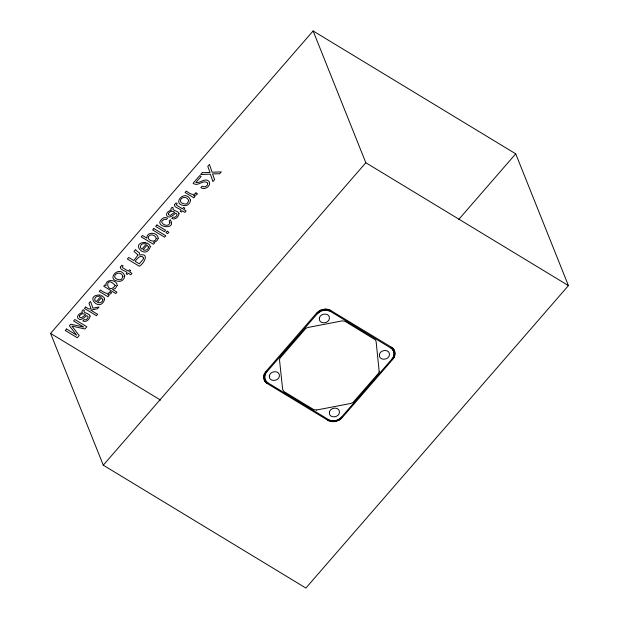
<?xml version="1.0" encoding="UTF-8"?>
<svg xmlns="http://www.w3.org/2000/svg" width="619" height="619" viewBox="0 0 619 619"><rect width="100%" height="100%" fill="white"/><g stroke="black" fill="none" stroke-linecap="round" stroke-linejoin="round"><path stroke-width="0.93" d="M316.448 313.26L317.253 313.802L317.23 312.448L318.089 312.951L318.104 311.697L319.025 312.185L319.056 311.032L320.054 311.527L320.069 310.459L322.058 309.655L325.671 309.105L329.772 309.926L391.34 347.166C395.789 349.58 396.044 356.049 392.655 359.477L342.268 417.523C338.817 421.485 332.504 423.025 327.861 420.301L267.369 383.61C262.928 381.203 262.665 374.727 266.062 371.307L316.448 313.26L320.069 310.459L321.153 310.978L325.904 310.057L330.237 311.295L390.728 347.986C394.736 350.176 394.968 355.979 391.912 359.074L341.518 417.121C338.407 420.696 332.728 422.073 328.534 419.628L268.05 382.937C264.042 380.747 263.802 374.944 266.866 371.849L317.253 313.802L321.153 310.978L320.774 310.127M379.207 371.748L376.112 341.448L375.408 339.877L345.062 321.323L342.183 320.874L307.782 327.505L305.871 328.341L279.865 358.293L279.525 360.072L282.659 389.467L284.059 391.61L313.709 409.592L316.588 410.041M342.268 417.523L341.518 417.121L341.487 418.336L340.69 417.972L340.612 419.078L339.754 418.738L339.661 419.744L338.725 419.396L338.647 420.324L337.618 419.945L337.943 420.657M323.381 309.322L323.497 310.251L324.526 309.16L324.704 310.088L325.671 309.105L325.904 310.057L326.793 309.16L327.08 310.173L327.35 309.237M379.207 371.74L378.356 373.443L352.9 402.582L350.981 403.402L316.58 410.033M331.366 421.547L331.699 420.75L331.923 421.616L332.867 420.866L333.045 421.678L334.067 420.835L334.19 421.624L335.274 420.672L335.336 421.462M328.596 309.508L328.202 310.421L327.892 309.33L327.08 310.173M329.262 310.792L329.772 309.926M330.12 421.276L330.569 420.502L330.825 421.446L331.699 420.75M394.396 350.563L393.475 351.043L394.102 349.983L392.988 350.145L393.568 349.162L392.361 349.325L392.926 348.42L391.603 348.605L392.183 347.746L390.728 347.986L391.34 347.166M330.237 311.295L330.856 310.483M264.321 380.221L265.296 379.88L264.615 380.801L265.783 380.778L265.149 381.613L266.418 381.598L265.791 382.364L267.176 382.318L266.534 383.029L268.05 382.937L267.369 383.61M328.944 420.858L329.509 420.131M50.572 333.393L313.113 30.95L515.72 153.822L568.428 285.607L305.887 588.05L103.28 465.179L50.572 333.393L160.561 400.098M103.28 465.179L365.821 162.735L313.113 30.95M458.78 219.412L515.72 153.822M327.861 420.301L328.534 419.628M392.988 350.145L393.854 349.565M264.862 381.211L265.783 380.778M393.816 352.002L394.775 351.631M394.079 357.356L393.197 357.171L394.373 356.714L393.63 356.149L394.721 355.732L393.908 355.105L394.93 354.733L394.04 354.053L395.023 353.735L394.009 353.008L394.984 352.745M264.638 373.419L265.582 373.752L264.344 374.062L265.149 374.774L263.996 375.052L264.862 375.818L263.787 376.05L264.739 376.87L263.694 377.048L264.77 377.915L263.733 378.031M263.942 379.153L264.955 378.921M393.63 356.149L394.558 356.227M264.158 374.557L265.149 374.774M392.616 358.153L393.444 358.447M265.272 372.329L266.155 372.77M391.912 359.074L392.655 359.477M365.821 162.735L568.428 285.607M266.062 371.307L266.866 371.849M338.725 419.396L339.166 420.046M319.551 310.738L320.054 311.527M322.058 309.655L322.306 310.552M336.465 420.371L336.659 421.129M90.072 316.077C89.856 319.226 86.033 322.855 82.861 320.944L83.998 319.628L85.817 319.806L87.294 318.723L88.223 317.052L86.939 315.628C84.416 316.967 80.81 321.865 77.855 318.282C76.47 315.473 79.983 312.966 82.489 312.734L81.894 312.007L82.273 310.622L83.255 309.74L84.346 310.398C81.863 313.059 89.809 313.152 90.072 316.077M179.023 213.601C178.806 216.751 174.991 220.379 171.811 218.468L172.956 217.153L174.775 217.331L176.245 216.248L177.181 214.576L175.897 213.153C173.366 214.491 169.761 219.389 166.805 215.807C165.428 212.998 168.941 210.491 171.44 210.259L170.844 209.532L171.223 208.146L172.214 207.264L173.297 207.922C170.813 210.584 178.767 210.677 179.023 213.601M124.744 275.85L124.094 278.449L122.663 280.082A4.797 3.969 -21.8 0 1 119.684 281.359C104.154 280.848 119.715 263.516 124.744 275.85M190.497 200.107L189.847 202.707L188.416 204.34A4.797 3.969 -21.8 0 1 185.437 205.616C169.908 205.106 185.468 187.774 190.497 200.107M122.972 276.422L121.587 279.099A2.662 2.197 -21.8 0 1 119.521 279.788C108.526 278.341 119.235 267.95 122.972 276.422M188.725 200.68L187.34 203.357A2.662 2.197 -21.8 0 1 185.267 204.046C174.272 202.599 184.988 192.207 188.725 200.68M269.342 375.888C268.592 382.062 278.62 381.637 279.378 376.244C280.128 370.069 270.101 370.495 269.342 375.888M319.358 318.267C318.607 324.441 328.635 324.016 329.393 318.623C330.144 312.448 320.116 312.874 319.358 318.267M329.385 412.3C328.635 418.475 338.655 418.049 339.413 412.656C340.164 406.482 330.136 406.907 329.385 412.3M379.401 354.679C378.65 360.854 388.67 360.428 389.428 355.035C390.179 348.861 380.151 349.286 379.401 354.679M102.847 299.65C102.824 302.211 99.551 303.65 97.454 302.366L101.501 297.708L102.847 299.65M148.483 247.074C148.459 249.635 145.186 251.074 143.09 249.79L147.136 245.132L148.483 247.074M115.266 285.498C106.654 296.71 103.837 273.242 115.266 285.498M143.531 258.077L143.175 259.307L139.306 263.864L135.213 261.38C136.435 258.974 141.472 253.473 143.531 258.077M137.983 254.982L133.859 260.56L128.721 257.442L127.367 259.005L139.352 266.271C144.026 263.694 149.891 252.629 139.755 255.082L139.507 252.978L136.226 250.563L135.654 249.449L133.998 251.36L137.983 254.982M169.946 222.507L169.838 223.335C168.322 226.786 163.3 225.339 161.923 222.531A2.399 1.981 -21.8 0 1 162.077 220.882L164.244 219.265L166.387 219.482L167.579 218.112L165.722 217.609A3.993 3.296 -21.8 0 0 163.23 218.035C150.634 226.747 177.661 231.351 170.287 219.753L169.095 221.122L169.946 222.507M104.619 299.263C100.44 313.485 83.101 294.783 100.332 294.969L99.125 296.354C96.046 295.209 92.525 299.921 96.255 301.693L101.593 295.549L104.046 297.553L104.619 299.263M150.255 246.687C146.084 260.909 128.737 242.215 145.968 242.393L144.761 243.778C141.681 242.64 138.161 247.345 141.89 249.124L147.229 242.981L149.682 244.985L150.255 246.687M207.736 183.603C207.659 186.304 204.224 187.797 202.111 186.149L200.873 187.58C204.587 190.652 211.551 185.886 209.121 181.514C205.299 177.127 200.262 183.479 195.852 182.551L201.16 176.43L199.775 175.587L193.097 183.278C197.894 187.139 203.024 179.332 207.411 182.737L207.736 183.603M158.131 238.168C157.907 240.458 155.671 242.106 153.458 242.191L154.618 242.896L153.427 244.265L141.248 236.884L142.471 235.475L146.935 238.176C146.115 231.282 158.015 232.009 158.131 238.168M117.177 285.398L115.343 288.469L112.596 289.514L116.945 292.153L115.753 293.522L103.729 286.226L104.859 284.926L105.981 285.607C104.797 278.689 117.061 279.146 117.177 285.398M79.549 315.922L79.549 317.176L81.337 317.88L85.716 314.8C83.859 312.912 80.718 313.701 79.549 315.922M168.507 213.447L168.5 214.7L170.295 215.404L174.666 212.325C172.809 210.437 169.676 211.226 168.507 213.447M120.295 267.137C120.202 270.317 125.479 270.534 127.088 272.577L126.106 273.706L127.305 274.434L128.288 273.304L130.725 274.782L131.963 273.358L129.526 271.88L130.686 270.542L129.487 269.814L128.326 271.153L122.624 267.694L122.268 267.021L123.111 265.946L121.951 265.242L120.295 267.137M174.434 204.765C174.349 207.945 179.618 208.162 181.235 210.205L180.245 211.334L181.444 212.062L182.435 210.932L184.872 212.41L186.11 210.986L183.665 209.501L184.833 208.162L183.634 207.435L182.466 208.773L176.771 205.322L176.415 204.649L177.251 203.566L176.098 202.87L174.434 204.765M156.267 238.539C155.431 243.19 147.16 240.776 148.39 236.667C150.123 233.231 155.942 235.127 156.267 238.539M110.112 291.789C107.675 295.658 102.893 291.673 100.448 290.009L99.226 291.417L107.961 296.718L109.122 295.379L107.613 294.458L110.461 293.901L111.66 292.733L110.112 291.789M195.975 192.88C193.538 196.749 188.756 192.757 186.311 191.093L185.089 192.501L193.824 197.801L194.993 196.463L193.476 195.55L196.324 194.985L197.523 193.817L195.975 192.88M66.581 329.022L65.289 330.507L77.274 337.773L79.209 335.544L71.951 326.097L84.927 328.96L86.846 326.755L74.86 319.489L73.576 320.967L83.712 327.064L70.759 324.217L69.421 325.756L76.655 335.189L66.581 329.022M85.646 307.063L84.47 308.417L96.448 315.69L97.624 314.328L90.668 310.111L97.523 308.749L99.079 306.947L93.028 308.169L90.506 301.468L88.943 303.271L91.078 308.556L88.919 309.051L85.646 307.063M153.829 228.519L152.607 229.928L164.584 237.193L165.807 235.785L153.829 228.519M156.901 224.976L155.663 226.407L164.36 231.676L165.598 230.245L156.901 224.976M202.32 172.662L200.688 174.535L210.406 174.148L212.89 181.545L214.584 179.595L212.549 173.885L219.66 173.753L221.269 171.896L212.077 172.214L209.454 164.437L207.775 166.372L210.011 172.461L202.32 172.662M167.223 231.235L165.977 232.667L167.641 233.673L168.886 232.241L167.223 231.235"/></g></svg>
